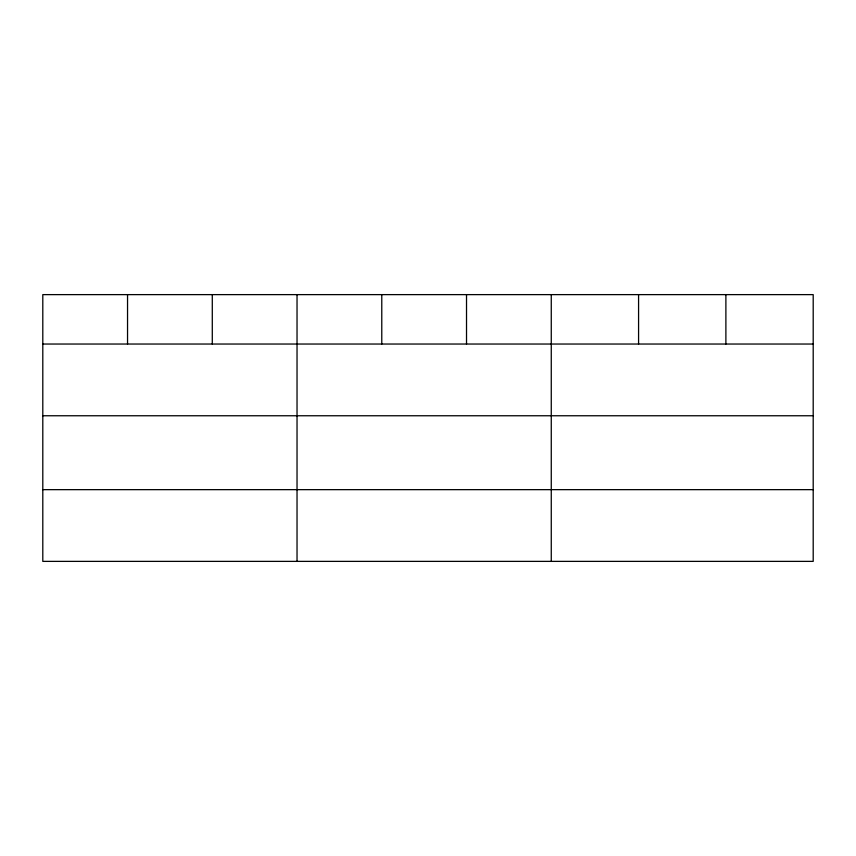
<?xml version="1.0" encoding="UTF-8"?>
<svg xmlns="http://www.w3.org/2000/svg" width="856" height="856" viewBox="0 0 856 856"><rect width="100%" height="100%" fill="white"/><g stroke="black" fill="none" stroke-linecap="round" stroke-linejoin="round"><path stroke-width="1.28" d="M813.2 415.759L813.2 294.625L42.8 294.625L42.8 561.375L813.2 561.375L813.2 415.759L42.8 415.759M42.8 344.037L813.2 344.037M42.8 489.653L813.2 489.653M725.888 294.625L725.888 344.037M638.576 294.625L638.576 344.037M551.264 294.625L551.264 561.375M466.52 294.625L466.52 344.037M381.776 294.625L381.776 344.037M297.032 294.625L297.032 561.375M212.288 294.625L212.288 344.037M127.544 294.625L127.544 344.037"/></g></svg>
